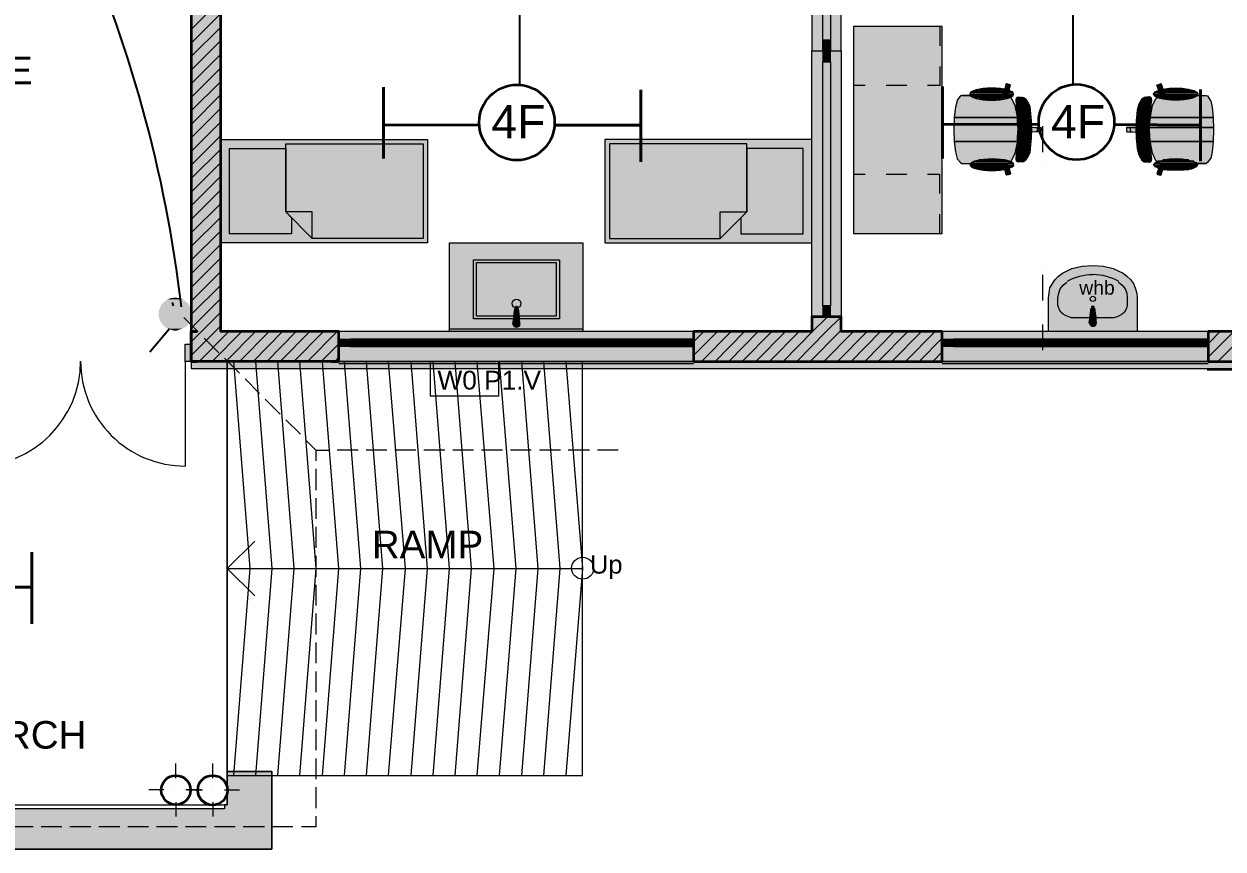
# Model space of a CAD drawing. Header units: inches. Extents: x 5160 to 60668, y 22495 to 58962.
# Drawn here: x 25038 to 41272, y 22495 to 33662 of the extents above; entities that cross this region are included whole.
import ezdxf

# ---------------------------------------------------------------- set-up
doc = ezdxf.new("R2010")
doc.units = ezdxf.units.IN
doc.header["$MEASUREMENT"] = 0
doc.layers.add('PDF_Geometry', color=7, linetype='Continuous', true_color=0xfd8379)
doc.layers.add('PDF_Solid Fills', color=7, linetype='Continuous', true_color=0xffffff)
doc.layers.add('PDF_Text', color=7, linetype='Continuous')
doc.styles.add('PDF Arial-BoldMT', font='arial.ttf')
doc.styles.add('PDF TimesNewRomanPSMT', font='arial.ttf')

msp = doc.modelspace()

# ---------------------------------------------------------------- linework, layer by layer
at = {"layer": 'PDF_Geometry', "color": 251, "lineweight": 18, "true_color": 0x696969}
msp.add_lwpolyline([(57718, 28998), (57813, 28998), (57813, 56810), (57813, 56911), (54416, 56911), (54416, 56810), (57718, 56810), (57718, 29093), (27302, 29093), (27302, 28998)], close=True, dxfattribs=at)
at = {"layer": 'PDF_Geometry', "color": 123, "lineweight": 18, "true_color": 0x70cdbd}
for points in [[(7192, 56810), (7192, 29093), (18990, 29093), (18990, 23092), (27791, 23092), (27791, 29093), (57718, 29093), (57718, 56810)], [(23391, 23041), (19028, 23041), (19028, 23092), (18990, 23092), (18990, 23543), (18387, 23543), (18387, 22495), (23391, 22495), (23391, 23041), (23391, 22495), (28394, 22495), (28394, 23543), (27791, 23543), (27791, 23092), (27753, 23092), (27753, 23041)]]:
    msp.add_lwpolyline(points, close=True, dxfattribs=at)
at = {"layer": 'PDF_Geometry', "color": 7, "lineweight": 35}
for points in [[(29201, 29093), (29302, 29093), (29302, 29296), (29302, 29398), (29302, 29499), (27702, 29499), (27702, 40700), (30649, 40700), (30649, 40935), (30649, 41100), (30649, 40935), (30649, 40700), (30572, 40700)], [(27302, 40700), (27302, 29499)], [(37367, 29093), (37468, 29093), (37468, 29296), (37468, 29398), (37468, 29499), (36103, 29499), (36103, 29696), (35957, 29696), (35855, 29696), (35703, 29696), (35703, 29499), (34103, 29499), (34103, 29398), (34103, 29296), (34103, 29093), (34204, 29093)], [(44307, 29093), (44409, 29093), (44409, 29296), (44409, 29398), (44409, 29499), (42910, 29499), (42910, 29696), (42758, 29696), (42656, 29696), (42510, 29696), (42510, 29499), (41069, 29499), (41069, 29398), (41069, 29296), (41069, 29093), (41170, 29093)], [(27302, 29093), (27378, 29093), (27302, 29093), (27302, 29328), (27302, 29499), (27378, 29499), (27302, 29499), (27378, 29499)], [(29302, 29093), (27302, 29093), (27302, 29328), (27302, 29499), (27302, 29328), (27302, 29093), (27378, 29093)], [(34103, 29093), (37468, 29093)], [(41069, 29093), (44409, 29093)]]:
    msp.add_lwpolyline(points, dxfattribs=at)
at = {"layer": 'PDF_Geometry', "color": 1, "lineweight": 25}
for points in [[(31747, 37373), (31747, 32827)], [(39240, 37443), (39240, 32827)], [(27061, 29848), (27048, 29893)], [(27010, 29537), (26743, 29220)], [(41710, 28718), (41710, 28979), (41056, 28979)]]:
    msp.add_lwpolyline(points, dxfattribs=at)
at = {"layer": 'PDF_Geometry', "color": 7, "lineweight": 13}
for points in [[(35957, 37049), (35855, 37049), (35855, 36903), (35703, 36903), (35703, 33296), (35855, 33296), (35957, 33296), (35855, 33296), (35855, 33150), (35957, 33150), (35957, 33296), (36103, 33296), (36103, 36903), (35957, 36903)], [(36103, 33296), (36103, 29696), (35957, 29696), (35855, 29696), (35957, 29696), (35957, 29848), (35855, 29848), (35855, 29696), (35703, 29696), (35703, 33296), (35855, 33296), (35957, 33296), (35855, 33296), (35855, 33449), (35957, 33449), (35957, 33296)], [(34103, 29499), (29302, 29499), (29302, 29398), (29302, 29296), (29302, 29398), (29455, 29398), (29455, 29296), (29302, 29296), (29302, 29093), (34103, 29093), (34103, 29296), (34103, 29398)], [(30903, 29398), (30782, 29398), (30782, 29296), (30903, 29296), (31030, 29296), (31030, 29398)], [(32503, 29398), (32331, 29398), (32331, 29296), (32503, 29296), (32681, 29296), (32681, 29398)], [(34103, 29398), (33957, 29398), (33957, 29296), (34103, 29296)], [(41069, 29499), (37468, 29499), (37468, 29398), (37468, 29296), (37468, 29398), (37621, 29398), (37621, 29296), (37468, 29296), (37468, 29093), (41069, 29093), (41069, 29296), (41069, 29398)], [(38668, 29398), (38541, 29398), (38541, 29296), (38668, 29296), (38795, 29296), (38795, 29398)], [(39869, 29398), (39691, 29398), (39691, 29296), (39869, 29296), (40046, 29296), (40046, 29398)], [(41069, 29398), (40916, 29398), (40916, 29296), (41069, 29296)], [(27791, 29093), (27791, 23492), (32598, 23492), (32598, 29093)], [(30541, 28623), (30541, 29093), (31461, 29093), (31461, 28623)], [(18387, 22495), (18387, 23543), (18990, 23543), (18990, 23092), (27791, 23092), (27791, 23543), (28394, 23543), (28394, 22495), (27791, 22495), (18990, 22495)]]:
    msp.add_lwpolyline(points, close=True, dxfattribs=at)
for points in [[(35855, 33449), (35855, 36751)], [(35957, 36751), (35957, 33449)], [(35855, 29848), (35855, 33150)], [(35957, 33150), (35957, 29848)], [(38827, 32420), (38827, 32420)], [(38827, 32280), (38827, 31925)], [(38827, 31753), (38827, 31753)], [(38827, 30407), (38827, 30407)], [(38827, 30268), (38827, 29918)], [(38827, 29741), (38827, 29741)], [(38827, 29594), (38827, 29245)], [(30782, 29398), (29455, 29398)], [(32331, 29398), (31030, 29398)], [(33957, 29398), (32681, 29398)], [(38541, 29398), (37621, 29398)], [(39691, 29398), (38795, 29398)], [(40916, 29398), (40046, 29398)], [(29455, 29296), (30782, 29296)], [(31030, 29296), (32331, 29296)], [(32681, 29296), (33957, 29296)], [(37621, 29296), (38541, 29296)], [(38795, 29296), (39691, 29296)], [(40046, 29296), (40916, 29296)], [(24299, 29093), (18990, 29093), (18990, 23092), (27791, 23092), (27791, 29093), (27302, 29093)], [(29302, 29093), (29201, 29093)], [(34103, 29093), (34204, 29093)], [(37468, 29093), (37367, 29093)], [(38827, 29067), (38827, 29067)], [(41069, 29093), (41170, 29093)], [(28166, 26661), (27791, 26293), (32598, 26293)], [(27791, 26293), (28166, 25924)]]:
    msp.add_lwpolyline(points, dxfattribs=at)
at = {"layer": 'PDF_Geometry', "lineweight": 9}
for points in [[(27302, 33589), (27702, 33989)], [(27302, 33404), (27702, 33804)], [(27302, 33220), (27702, 33620)], [(27302, 33036), (27702, 33436)], [(27302, 32852), (27702, 33252)], [(27302, 32668), (27702, 33068)], [(27302, 32484), (27702, 32884)], [(27302, 32300), (27702, 32706)], [(27302, 32122), (27702, 32522)], [(27302, 31938), (27702, 32338)], [(27302, 31753), (27702, 32153)], [(27302, 31569), (27702, 31969)], [(27302, 31385), (27702, 31785)], [(27302, 31201), (27702, 31601)], [(27302, 31017), (27702, 31417)], [(27302, 30833), (27702, 31233)], [(27302, 30649), (27702, 31049)], [(27302, 30464), (27702, 30864)], [(27302, 30280), (27702, 30680)], [(27302, 30096), (27702, 30496)], [(27302, 29912), (27702, 30312)], [(27302, 29728), (27702, 30128)], [(27302, 29544), (27702, 29944)], [(27302, 29360), (27442, 29499), (27702, 29760)], [(27302, 29175), (27626, 29499), (27702, 29575)], [(35316, 29093), (35716, 29499), (35919, 29696)], [(35500, 29093), (35900, 29499), (36103, 29696)], [(35703, 29671), (35735, 29696)], [(27410, 29093), (27810, 29499)], [(27588, 29093), (27988, 29499)], [(27772, 29093), (28172, 29499)], [(27956, 29093), (28356, 29499)], [(28140, 29093), (28540, 29499)], [(28325, 29093), (28725, 29499)], [(28509, 29093), (28909, 29499)], [(28693, 29093), (29093, 29499)], [(28877, 29093), (29277, 29499)], [(34103, 29175), (34427, 29499)], [(34103, 29360), (34243, 29499)], [(34211, 29093), (34611, 29499)], [(34395, 29093), (34795, 29499)], [(34579, 29093), (34979, 29499)], [(34763, 29093), (35163, 29499)], [(34947, 29093), (35347, 29499)], [(35132, 29093), (35532, 29499)], [(35684, 29093), (36084, 29499), (36103, 29518)], [(35868, 29093), (36268, 29499)], [(36052, 29093), (36452, 29499)], [(36236, 29093), (36636, 29499)], [(36421, 29093), (36821, 29499)], [(36605, 29093), (37005, 29499)], [(36789, 29093), (37189, 29499)], [(36973, 29093), (37373, 29499)], [(37157, 29093), (37468, 29410)], [(41069, 29150), (41418, 29499)], [(41069, 29334), (41234, 29499)], [(41202, 29093), (41602, 29499)], [(29061, 29093), (29302, 29334)], [(37341, 29093), (37468, 29226)], [(29245, 29093), (29302, 29150)]]:
    msp.add_lwpolyline(points, dxfattribs=at)
at = {"layer": 'PDF_Geometry', "color": 39, "lineweight": 13, "true_color": 0x563838}
for points in [[(36268, 30826), (37468, 30826), (37468, 33627), (36268, 33627)], [(38484, 31988), (38497, 32090), (38503, 32236), (38497, 32376), (38484, 32484), (38478, 32573), (38472, 32630), (38478, 32661), (38497, 32674), (38573, 32668), (38599, 32649), (38637, 32585), (38656, 32547), (38662, 32496), (38675, 32350), (38681, 32236), (38675, 32122), (38662, 31976), (38656, 31919), (38637, 31880), (38599, 31817), (38573, 31798), (38497, 31792), (38478, 31804), (38472, 31836), (38478, 31899)], [(40288, 31988), (40275, 32090), (40275, 32236), (40275, 32376), (40288, 32484), (40300, 32573), (40307, 32630), (40300, 32661), (40275, 32674), (40205, 32668), (40173, 32649), (40135, 32585), (40123, 32547), (40110, 32496), (40097, 32350), (40091, 32236), (40097, 32122), (40110, 31976), (40123, 31919), (40135, 31880), (40173, 31817), (40205, 31798), (40275, 31792), (40300, 31804), (40307, 31836), (40300, 31899)], [(30503, 32096), (30503, 30699), (27702, 30699), (27702, 32096)], [(30445, 32039), (30445, 30757), (28940, 30757), (28585, 31118), (28585, 32039)], [(32903, 32096), (32903, 30699), (35703, 30699), (35703, 32096)], [(32966, 30757), (34465, 30757), (34827, 31118), (34827, 32039), (32966, 32039)], [(28585, 31118), (28661, 31036), (28661, 30820), (27823, 30820), (27823, 31976), (28585, 31976)], [(34744, 31036), (34744, 30820), (35589, 30820), (35589, 31976), (34827, 31976), (34827, 31118)], [(40631, 31677), (40516, 31684), (40421, 31696), (40357, 31728), (40332, 31753), (40357, 31785), (40421, 31811), (40516, 31830), (40631, 31836), (40745, 31830), (40846, 31811), (40910, 31785), (40929, 31753), (40910, 31728), (40846, 31696), (40745, 31684)], [(30801, 29499), (30801, 30699), (32604, 30699), (32604, 29499)], [(31125, 30471), (32287, 30471), (32287, 29671), (31125, 29671)], [(31163, 30433), (32242, 30433), (32242, 29709), (31163, 29709)], [(38910, 29499), (38910, 29956), (38916, 30020), (38929, 30090), (38961, 30147), (38999, 30204), (39043, 30249), (39100, 30287), (39227, 30350), (39367, 30382), (39507, 30395), (39653, 30382), (39786, 30350), (39919, 30287), (39970, 30249), (40021, 30204), (40059, 30147), (40084, 30090), (40103, 30020), (40110, 29956), (40110, 29499)]]:
    msp.add_lwpolyline(points, close=True, dxfattribs=at)
for points in [[(37437, 33627), (37437, 33366)], [(37437, 33087), (37437, 32827), (37271, 32827)], [(36427, 32827), (36268, 32827)], [(36992, 32827), (36713, 32827)], [(38287, 32693), (38319, 32782), (38319, 32788), (38332, 32795), (38345, 32801), (38351, 32801), (38364, 32795), (38370, 32782), (38376, 32776), (38370, 32763), (38395, 32833), (38389, 32839), (38345, 32852), (38338, 32852), (38319, 32782)], [(40491, 32693), (40459, 32782), (40453, 32788), (40446, 32795), (40434, 32801), (40421, 32801), (40408, 32795), (40402, 32782), (40402, 32776), (40402, 32763), (40377, 32833), (40383, 32839), (40427, 32852), (40434, 32852), (40459, 32782)], [(38370, 32763), (38351, 32693), (38287, 32693), (37868, 32693), (37792, 32693), (37735, 32693), (37716, 32687), (37671, 32630), (37671, 32623), (37652, 32534), (37633, 32395), (37627, 32236), (37633, 32071), (37652, 31931), (37671, 31842), (37671, 31836), (37716, 31785), (37735, 31772), (37792, 31772), (37868, 31772), (38287, 31772), (38351, 31772), (38370, 31709)], [(38351, 31772), (38408, 31811), (38459, 31912), (38491, 32058), (38491, 32134), (38497, 32236), (38491, 32338), (38491, 32407), (38459, 32560), (38408, 32655), (38351, 32693)], [(38548, 32674), (38548, 32661), (38560, 32649), (38573, 32636), (38592, 32611), (38611, 32585), (38624, 32541), (38630, 32490), (38637, 32433), (38643, 32369), (38649, 32300), (38649, 32236), (38649, 32166), (38643, 32103), (38637, 32039), (38630, 31976), (38624, 31925), (38611, 31887), (38592, 31855), (38573, 31836), (38560, 31817), (38548, 31804), (38548, 31798)], [(40230, 32674), (40224, 32661), (40211, 32649), (40199, 32636), (40180, 32611), (40167, 32585), (40154, 32541), (40142, 32490), (40135, 32433), (40129, 32369), (40129, 32300), (40129, 32236), (40129, 32166), (40129, 32103), (40135, 32039), (40142, 31976), (40154, 31925), (40167, 31887), (40180, 31855), (40199, 31836), (40211, 31817), (40224, 31804), (40230, 31798)], [(40421, 31772), (40364, 31811), (40319, 31912), (40288, 32058), (40281, 32134), (40275, 32236), (40281, 32338), (40288, 32407), (40319, 32560), (40364, 32655), (40421, 32693)], [(40402, 32763), (40421, 32693), (40491, 32693), (40910, 32693), (40980, 32693), (41043, 32693), (41062, 32687), (41100, 32630), (41107, 32623), (41126, 32534), (41138, 32395), (41145, 32236), (41138, 32071), (41126, 31931), (41107, 31842), (41100, 31836), (41062, 31785), (41043, 31772), (40980, 31772), (40910, 31772), (40491, 31772), (40421, 31772), (40402, 31709)], [(38491, 32134), (38573, 32134), (38630, 32134), (38630, 32198), (38630, 32236), (38630, 32268), (38630, 32338), (38573, 32338), (38491, 32338)], [(40281, 32134), (40205, 32134), (40142, 32134), (40142, 32198), (40142, 32236), (40142, 32268), (40142, 32338), (40205, 32338), (40281, 32338)], [(38630, 32268), (38732, 32261), (38745, 32261), (38751, 32255), (38757, 32249), (38764, 32236), (38757, 32223), (38751, 32211), (38745, 32204), (38732, 32204), (38630, 32198)], [(38732, 32261), (38802, 32261), (38808, 32261), (38808, 32236), (38808, 32211), (38802, 32204), (38732, 32204)], [(40046, 32261), (39970, 32261), (39964, 32261), (39964, 32236), (39964, 32211), (39970, 32204), (40046, 32204)], [(40142, 32268), (40046, 32261), (40034, 32261), (40021, 32255), (40015, 32249), (40015, 32236), (40015, 32223), (40021, 32211), (40034, 32204), (40046, 32204), (40142, 32198)], [(38287, 31772), (38319, 31690), (38319, 31677), (38332, 31671), (38345, 31665), (38351, 31671), (38364, 31677), (38370, 31684), (38376, 31696), (38370, 31709), (38395, 31639), (38389, 31626), (38345, 31614), (38338, 31620), (38319, 31690)], [(40491, 31772), (40459, 31690), (40453, 31677), (40446, 31671), (40434, 31665), (40421, 31671), (40408, 31677), (40402, 31684), (40402, 31696), (40402, 31709), (40377, 31639), (40383, 31626), (40427, 31614), (40434, 31620), (40459, 31690)], [(36427, 31626), (36268, 31626)], [(36992, 31626), (36713, 31626)], [(37437, 31366), (37437, 31626), (37271, 31626)], [(28940, 30757), (28940, 31118), (28585, 31118)], [(34465, 30757), (34465, 31118), (34827, 31118)], [(37437, 30826), (37437, 31087)], [(39856, 30166), (39907, 30128), (39945, 30077), (39970, 30020), (39976, 29956), (39976, 29861), (39970, 29829), (39957, 29791), (39938, 29760), (39907, 29734), (39875, 29715), (39837, 29696), (39792, 29683), (39748, 29683), (39272, 29683), (39221, 29683), (39183, 29696), (39138, 29715), (39107, 29734), (39075, 29760), (39056, 29791), (39043, 29829), (39037, 29861), (39037, 29956), (39049, 30020), (39068, 30077), (39107, 30128), (39157, 30166)], [(31671, 29702), (31684, 29810)], [(31728, 29810), (31741, 29702)], [(31665, 29683), (31652, 29601)], [(31677, 29683), (31677, 29652), (31734, 29652), (31734, 29683)], [(31753, 29601), (31747, 29683)], [(39481, 29690), (39481, 29658), (39532, 29658), (39532, 29690)], [(39557, 29614), (39551, 29696)], [(30801, 29537), (32604, 29537)]]:
    msp.add_lwpolyline(points, dxfattribs=at)
at = {"layer": 'PDF_Geometry', "color": 1, "lineweight": 40}
for points in [[(29906, 31842), (29906, 32808)], [(37475, 31842), (37475, 32814)], [(33392, 31798), (33392, 32769)], [(40967, 31804), (40967, 32776)], [(32223, 32293), (33392, 32293)], [(39792, 32300), (40967, 32293)], [(25143, 25543), (25143, 26515)], [(23969, 26039), (25143, 26039)]]:
    msp.add_lwpolyline(points, dxfattribs=at)
at = {"layer": 'PDF_Geometry', "color": 7, "lineweight": 0, "true_color": 0xffffff}
msp.add_lwpolyline([(40427, 32852), (40427, 32852), (40427, 32852)], close=True, dxfattribs=at)
for points in [[(40434, 32852), (40427, 32852), (40434, 32852)], [(38351, 32693), (37735, 32693), (38351, 32693)], [(38440, 32712), (37843, 32712), (38440, 32712)], [(38427, 32738), (37856, 32738), (38427, 32738)], [(38427, 32687), (37856, 32687), (38427, 32687)], [(38383, 32757), (37900, 32757), (38383, 32757)], [(38383, 32668), (37900, 32668), (38383, 32668)], [(38313, 32776), (37970, 32776), (38313, 32776)], [(38313, 32649), (37970, 32649), (38313, 32649)], [(38230, 32788), (38052, 32788), (38230, 32788)], [(40929, 32712), (40332, 32712), (40929, 32712)], [(40916, 32738), (40345, 32738), (40916, 32738)], [(40916, 32687), (40345, 32687), (40916, 32687)], [(40878, 32757), (40389, 32757), (40878, 32757)], [(40878, 32668), (40389, 32668), (40878, 32668)], [(40808, 32776), (40459, 32776), (40808, 32776)], [(40808, 32649), (40459, 32649), (40808, 32649)], [(40719, 32788), (40548, 32788), (40719, 32788)], [(38491, 32395), (37633, 32395), (38491, 32395)], [(41138, 32395), (40288, 32395), (41138, 32395)], [(41145, 32261), (39970, 32261), (41145, 32261)], [(38491, 32071), (37633, 32071), (38491, 32071)], [(41138, 32071), (40288, 32071), (41138, 32071)], [(38313, 31823), (37970, 31823), (38313, 31823)], [(40808, 31823), (40459, 31823), (40808, 31823)], [(40719, 31830), (40548, 31830), (40719, 31830)], [(38440, 31753), (37843, 31753), (38440, 31753)], [(38427, 31779), (37856, 31779), (38427, 31779)], [(38427, 31734), (37856, 31734), (38427, 31734)], [(38383, 31804), (37900, 31804), (38383, 31804)], [(38383, 31709), (37900, 31709), (38383, 31709)], [(38313, 31690), (37970, 31690), (38313, 31690)], [(40929, 31753), (40332, 31753), (40929, 31753)], [(40916, 31779), (40345, 31779), (40916, 31779)], [(40916, 31734), (40345, 31734), (40916, 31734)], [(40878, 31804), (40389, 31804), (40878, 31804)], [(40878, 31709), (40389, 31709), (40878, 31709)], [(41043, 31772), (40421, 31772), (41043, 31772)], [(40808, 31690), (40459, 31690), (40808, 31690)]]:
    msp.add_lwpolyline(points, dxfattribs=at)
at = {"layer": 'PDF_Geometry', "color": 1, "lineweight": 35}
for points in [[(31201, 32293), (29906, 32293)], [(38770, 32300), (37475, 32300)]]:
    msp.add_lwpolyline(points, dxfattribs=at)
at = {"layer": 'PDF_Geometry', "color": 39, "lineweight": 13, "true_color": 0x563838}
for points in [[(31747, 29690, 0.121087), (31741, 29709, 0.254209), (31707, 29729, 0.254745), (31672, 29710, 0.117357), (31666, 29692)], [(31734, 29687, 0.414901), (31706, 29715, 0.413616), (31677, 29687)], [(31729, 29818, 0.378574), (31706, 29836, 0.376882), (31684, 29816)], [(39475, 29715, 0.119124), (39468, 29696), (39456, 29614)], [(39544, 29715, 0.255775), (39510, 29734, 0.256392), (39475, 29715), (39488, 29817)], [(39533, 29824, 0.378574), (39510, 29842, 0.376882), (39488, 29823)], [(39532, 29817), (39545, 29715, -0.122849), (39552, 29698)], [(31659, 29605, 0.413989), (31707, 29558, 0.414776), (31755, 29605)], [(39464, 29618, 0.413989), (39511, 29570, 0.414771), (39557, 29617)]]:
    msp.add_lwpolyline(points, format="xyb", dxfattribs=at)
at = {"layer": 'PDF_Geometry', "color": 23, "lineweight": 13, "true_color": 0xbf8080}
for points in [[(27201, 29690), (27397, 29493)], [(27480, 29410), (27677, 29213)], [(27753, 29137), (27956, 28934)], [(28032, 28858), (28229, 28661)], [(28305, 28585), (28509, 28382)], [(28585, 28305), (28782, 28109)], [(28858, 28026), (28991, 27893), (29169, 27893)], [(28991, 27893), (28991, 27747)], [(29563, 27893), (29277, 27893)], [(29950, 27893), (29671, 27893)], [(30344, 27893), (30058, 27893)], [(30737, 27893), (30452, 27893)], [(31125, 27893), (30845, 27893)], [(31518, 27893), (31233, 27893)], [(31906, 27893), (31626, 27893)], [(32300, 27893), (32020, 27893)], [(32693, 27893), (32407, 27893)], [(33081, 27893), (32801, 27893)], [(28991, 27639), (28991, 27353)], [(28991, 27245), (28991, 26966)], [(28991, 26858), (28991, 26572)], [(28991, 26464), (28991, 26178)], [(28991, 26070), (28991, 25791)], [(28991, 25683), (28991, 25397)], [(28991, 25289), (28991, 25010)], [(28991, 24896), (28991, 24616)], [(28991, 24508), (28991, 24223)], [(28991, 24115), (28991, 23835)], [(28991, 23721), (28991, 23441)], [(28991, 23334), (28991, 23048)], [(28991, 22940), (28991, 22794), (28794, 22794)], [(25162, 22794), (24877, 22794)], [(25550, 22794), (25270, 22794)], [(25943, 22794), (25658, 22794)], [(26337, 22794), (26051, 22794)], [(26724, 22794), (26445, 22794)], [(27118, 22794), (26832, 22794)], [(27505, 22794), (27226, 22794)], [(27899, 22794), (27620, 22794)], [(28293, 22794), (28007, 22794)], [(28680, 22794), (28401, 22794)]]:
    msp.add_lwpolyline(points, dxfattribs=at)
at = {"layer": 'PDF_Geometry', "color": 7, "lineweight": 0, "true_color": 0xffffff}
for points in [[(34103, 29347, 102, 102, 0), (33957, 29347, 102, 102, 0), (32681, 29347, 102, 102, 0), (32503, 29347, 102, 102, 0), (32331, 29347, 102, 102, 0), (31030, 29347, 102, 102, 0), (30903, 29347, 102, 102, 0), (30782, 29347, 102, 102, 0), (29455, 29347, 0, 0, 0)], [(41069, 29347, 102, 102, 0), (40916, 29347, 102, 102, 0), (40046, 29347, 102, 102, 0), (39869, 29347, 102, 102, 0), (39691, 29347, 102, 102, 0), (38795, 29347, 102, 102, 0), (38668, 29347, 102, 102, 0), (38541, 29347, 102, 102, 0), (37621, 29347, 0, 0, 0)]]:
    msp.add_lwpolyline(points, format="xyseb", dxfattribs=at)
at = {"layer": 'PDF_Geometry', "color": 30, "lineweight": 20, "true_color": 0xff6600}
msp.add_lwpolyline([(27302, 29093), (27220, 29093), (27220, 29328), (27302, 29328)], close=True, dxfattribs=at)
at = {"layer": 'PDF_Geometry', "color": 30, "lineweight": 18, "true_color": 0xff6600}
msp.add_lwpolyline([(24384, 27677, 0.414213), (25805, 29097, 0.414214), (27224, 27678)], format="xyb", dxfattribs=at)
msp.add_lwpolyline([(27220, 29093), (27220, 27677)], dxfattribs=at)
at = {"layer": 'PDF_Geometry', "color": 253, "lineweight": 18, "true_color": 0xaaaaaa}
for points in [[(27874, 29093), (28096, 26293), (27874, 23492)], [(28172, 29093), (28394, 26293), (28172, 23492)], [(28471, 29093), (28693, 26293), (28471, 23492)], [(28769, 29093), (28991, 26293), (28769, 23492)], [(29074, 29093), (29296, 26293), (29074, 23492)], [(29372, 29093), (29594, 26293), (29372, 23492)], [(29671, 29093), (29893, 26293), (29671, 23492)], [(29969, 29093), (30198, 26293), (29969, 23492)], [(30274, 29093), (30496, 26293), (30274, 23492)], [(30572, 29093), (30795, 26293), (30572, 23492)], [(30871, 29093), (31093, 26293), (30871, 23492)], [(31169, 29093), (31398, 26293), (31169, 23492)], [(31474, 29093), (31696, 26293), (31474, 23492)], [(31772, 29093), (31995, 26293), (31772, 23492)], [(32071, 29093), (32293, 26293), (32071, 23492)], [(32376, 29093), (32598, 26293), (32376, 23492)]]:
    msp.add_lwpolyline(points, dxfattribs=at)
at = {"layer": 'PDF_Geometry', "color": 251, "lineweight": 18, "true_color": 0x696969}
for points in [[(34103, 29093), (29302, 29093)], [(29302, 29067), (34103, 29067)], [(41069, 29093), (37468, 29093)], [(37468, 29067), (41069, 29067)]]:
    msp.add_lwpolyline(points, dxfattribs=at)
at = {"layer": 'PDF_Geometry', "color": 1, "lineweight": 0}
for points in [[(27093, 23454), (27093, 23651)], [(27594, 23454), (27594, 23651)], [(26934, 23295), (26731, 23295)], [(27093, 23295), (27093, 23295)], [(27436, 23295), (27232, 23295)], [(27251, 23295), (27455, 23295)], [(27594, 23295), (27594, 23295)], [(27753, 23295), (27956, 23295)], [(27093, 23130), (27093, 22934)], [(27594, 23130), (27594, 22934)]]:
    msp.add_lwpolyline(points, dxfattribs=at)
at = {"layer": 'PDF_Geometry', "color": 1, "lineweight": 35}
for centre in [(31712, 32328), (39288, 32334)]:
    msp.add_circle(centre, 511, dxfattribs=at)
at = {"layer": 'PDF_Geometry', "color": 39, "lineweight": 13, "true_color": 0x563838}
for centre, radius in [((31707, 29878), 60.3), ((39510, 29941), 34.9)]:
    msp.add_circle(centre, radius, dxfattribs=at)
at = {"layer": 'PDF_Geometry', "color": 7, "lineweight": 13}
msp.add_circle((32601, 26296), 149, dxfattribs=at)
at = {"layer": 'PDF_Geometry', "color": 7, "lineweight": 0}
for centre in [(27096, 23299), (27597, 23299)]:
    msp.add_circle(centre, 200, dxfattribs=at)
at = {"layer": 'PDF_Geometry', "color": 14, "lineweight": 35, "true_color": 0xa80e02}
for centre, radius in [((27095, 23293), 199), ((27592, 23291), 201)]:
    msp.add_circle(centre, radius, dxfattribs=at)
at = {"layer": 'PDF_Geometry', "color": 1, "lineweight": 25}
msp.add_arc((9273, 27718), 18023, 6.7375, 24.1841, dxfattribs=at)
at = {"layer": 'PDF_Geometry', "color": 39, "lineweight": 13, "true_color": 0x563838}
for centre, radius, start, end in [((39510, 29560), 708, 90.0712, 119.6529), ((39511, 29561), 708, 60.3479, 89.9341), ((39511, 29694), 28.6, 89.9233, 180.0767), ((39510, 29693), 28.6, 359.7958, 90.2042)]:
    msp.add_arc(centre, radius, start, end, dxfattribs=at)
for centre, major_axis, ratio, start_param, end_param in [((38140, 32712), (297, 1), 0.277546, 1.564155, 7.84734), ((40632, 32712), (300, 1), 0.275415, 1.96652720878166, 8.249712515961246), ((38145, 31756), (295, 1), 0.266737, 5.096851, 11.380036)]:
    msp.add_ellipse(centre, major_axis=major_axis, ratio=ratio, start_param=start_param, end_param=end_param, dxfattribs=at)
at = {"layer": 'PDF_Solid Fills', "transparency": 33554559}
for points in [[(27302, 40700), (27302, 29499), (27702, 40700)], [(27302, 29499), (27702, 40700), (27702, 29499)], [(35703, 36903), (35703, 33296), (36103, 36903)], [(35703, 33296), (36103, 36903), (36103, 33296)], [(35855, 33449), (35855, 36751), (35957, 33449)], [(35855, 36751), (35957, 33449), (35957, 36751)], [(36268, 33627), (37468, 33627), (36268, 30826)], [(37468, 33627), (36268, 30826), (37468, 30826)], [(35855, 33296), (35855, 33449), (35957, 33296)], [(35855, 33449), (35957, 33296), (35957, 33449)], [(35703, 33296), (35703, 29696), (36103, 33296)], [(35703, 29696), (36103, 33296), (36103, 29696)], [(35957, 33296), (35957, 33150), (35855, 33296)], [(35957, 33150), (35855, 33296), (35855, 33150)], [(35855, 29848), (35855, 33150), (35957, 29848)], [(35855, 33150), (35957, 29848), (35957, 33150)], [(38141, 32795), (38230, 32788), (38052, 32788)], [(38332, 32833), (38376, 32782), (38319, 32782)], [(38338, 32839), (38395, 32833), (38332, 32833)], [(38395, 32833), (38332, 32833), (38376, 32782)], [(38345, 32852), (38357, 32852), (38338, 32852)], [(38357, 32852), (38338, 32852), (38389, 32839)], [(38338, 32852), (38389, 32839), (38338, 32839)], [(38389, 32839), (38338, 32839), (38395, 32833)], [(40383, 32839), (40440, 32833), (40377, 32833)], [(40440, 32833), (40377, 32833), (40459, 32782)], [(40377, 32833), (40459, 32782), (40396, 32782)], [(40415, 32852), (40440, 32839), (40383, 32839)], [(40440, 32839), (40383, 32839), (40440, 32833)], [(40427, 32852), (40434, 32852), (40415, 32852)], [(40434, 32852), (40415, 32852), (40440, 32839)], [(40631, 32795), (40719, 32788), (40548, 32788)], [(37697, 32655), (38421, 32630), (37671, 32630)], [(38421, 32630), (37671, 32630), (38427, 32623)], [(37671, 32630), (38427, 32623), (37671, 32623)], [(37716, 32687), (38408, 32655), (37697, 32655)], [(38408, 32655), (37697, 32655), (38421, 32630)], [(37729, 32693), (38370, 32687), (37716, 32687)], [(38370, 32687), (37716, 32687), (38408, 32655)], [(37735, 32693), (38351, 32693), (37729, 32693)], [(38351, 32693), (37729, 32693), (38370, 32687)], [(37856, 32738), (38440, 32712), (37843, 32712)], [(37843, 32712), (38440, 32712), (38440, 32712)], [(38440, 32712), (37843, 32712), (38427, 32687)], [(37843, 32712), (38427, 32687), (37856, 32687)], [(37900, 32757), (38427, 32738), (37856, 32738)], [(37856, 32738), (38427, 32738), (38427, 32738)], [(38427, 32738), (37856, 32738), (38440, 32712)], [(37856, 32687), (38427, 32687), (38427, 32687)], [(38427, 32687), (37856, 32687), (38383, 32668)], [(37856, 32687), (38383, 32668), (37900, 32668)], [(37970, 32776), (38383, 32757), (37900, 32757)], [(37900, 32757), (38383, 32757), (38383, 32757)], [(38383, 32757), (37900, 32757), (38427, 32738)], [(37900, 32668), (38383, 32668), (38383, 32668)], [(38383, 32668), (37900, 32668), (38313, 32649)], [(37900, 32668), (38313, 32649), (37970, 32649)], [(38052, 32788), (38313, 32776), (37970, 32776)], [(37970, 32776), (38313, 32776), (38313, 32776)], [(38313, 32776), (37970, 32776), (38383, 32757)], [(37970, 32649), (38313, 32649), (38313, 32649)], [(38313, 32649), (37970, 32649), (38230, 32636)], [(37970, 32649), (38230, 32636), (38052, 32636)], [(38052, 32788), (38230, 32788), (38230, 32788)], [(38230, 32788), (38052, 32788), (38313, 32776)], [(38230, 32636), (38052, 32636), (38141, 32630)], [(38052, 32636), (38230, 32636), (38230, 32636)], [(38230, 32636), (38230, 32636), (38052, 32636)], [(38306, 32763), (38351, 32693), (38287, 32693)], [(38319, 32782), (38370, 32763), (38306, 32763)], [(38370, 32763), (38306, 32763), (38351, 32693)], [(38376, 32782), (38319, 32782), (38370, 32763)], [(38478, 32661), (38599, 32649), (38472, 32649)], [(38599, 32649), (38472, 32649), (38611, 32630)], [(38472, 32649), (38611, 32630), (38472, 32630)], [(38611, 32630), (38472, 32630), (38637, 32585)], [(38472, 32630), (38637, 32585), (38472, 32585)], [(38491, 32668), (38580, 32661), (38478, 32661)], [(38580, 32661), (38478, 32661), (38599, 32649)], [(38497, 32674), (38573, 32668), (38491, 32668)], [(38573, 32668), (38491, 32668), (38580, 32661)], [(40161, 32630), (40300, 32585), (40135, 32585)], [(40173, 32649), (40307, 32630), (40161, 32630)], [(40307, 32630), (40161, 32630), (40300, 32585)], [(40192, 32661), (40300, 32649), (40173, 32649)], [(40300, 32649), (40173, 32649), (40307, 32630)], [(40205, 32668), (40300, 32661), (40192, 32661)], [(40300, 32661), (40192, 32661), (40300, 32649)], [(40275, 32674), (40288, 32668), (40205, 32668)], [(40288, 32668), (40205, 32668), (40300, 32661)], [(40345, 32738), (40929, 32712), (40332, 32712)], [(40332, 32712), (40929, 32712), (40929, 32712)], [(40929, 32712), (40332, 32712), (40916, 32687)], [(40332, 32712), (40916, 32687), (40345, 32687)], [(40389, 32757), (40916, 32738), (40345, 32738)], [(40345, 32738), (40916, 32738), (40916, 32738)], [(40916, 32738), (40345, 32738), (40929, 32712)], [(40345, 32687), (40916, 32687), (40916, 32687)], [(40916, 32687), (40345, 32687), (40878, 32668)], [(40345, 32687), (40878, 32668), (40389, 32668)], [(40364, 32655), (41100, 32630), (40351, 32630)], [(41100, 32630), (40351, 32630), (41107, 32623)], [(40351, 32630), (41107, 32623), (40351, 32623)], [(40408, 32687), (41081, 32655), (40364, 32655)], [(41081, 32655), (40364, 32655), (41100, 32630)], [(40459, 32776), (40878, 32757), (40389, 32757)], [(40389, 32757), (40878, 32757), (40878, 32757)], [(40878, 32757), (40389, 32757), (40916, 32738)], [(40389, 32668), (40878, 32668), (40878, 32668)], [(40878, 32668), (40389, 32668), (40808, 32649)], [(40389, 32668), (40808, 32649), (40459, 32649)], [(40459, 32782), (40396, 32782), (40465, 32763)], [(40396, 32782), (40465, 32763), (40402, 32763)], [(40465, 32763), (40402, 32763), (40491, 32693)], [(40402, 32763), (40491, 32693), (40421, 32693)], [(40421, 32693), (41062, 32687), (40408, 32687)], [(41062, 32687), (40408, 32687), (41081, 32655)], [(40421, 32693), (41043, 32693), (41043, 32693)], [(41043, 32693), (41043, 32693), (40421, 32693)], [(41043, 32693), (40421, 32693), (41062, 32687)], [(40548, 32788), (40808, 32776), (40459, 32776)], [(40459, 32776), (40808, 32776), (40808, 32776)], [(40808, 32776), (40459, 32776), (40878, 32757)], [(40459, 32649), (40808, 32649), (40808, 32649)], [(40808, 32649), (40459, 32649), (40719, 32636)], [(40459, 32649), (40719, 32636), (40548, 32636)], [(40548, 32788), (40719, 32788), (40719, 32788)], [(40719, 32788), (40548, 32788), (40808, 32776)], [(40719, 32636), (40548, 32636), (40631, 32630)], [(40548, 32636), (40719, 32636), (40719, 32636)], [(40719, 32636), (40719, 32636), (40548, 32636)], [(37652, 32534), (38491, 32407), (37633, 32407)], [(37671, 32623), (38459, 32560), (37652, 32560)], [(38459, 32560), (37652, 32560), (38465, 32534)], [(37652, 32560), (38465, 32534), (37652, 32534)], [(38465, 32534), (37652, 32534), (38491, 32407)], [(38427, 32623), (37671, 32623), (38459, 32560)], [(38637, 32585), (38472, 32585), (38643, 32573)], [(38472, 32585), (38643, 32573), (38478, 32573)], [(38643, 32573), (38478, 32573), (38656, 32547)], [(38478, 32573), (38656, 32547), (38478, 32547)], [(38656, 32547), (38478, 32547), (38662, 32496)], [(38478, 32547), (38662, 32496), (38484, 32496)], [(38662, 32496), (38484, 32496), (38662, 32484)], [(38484, 32496), (38662, 32484), (38484, 32484)], [(38662, 32484), (38484, 32484), (38675, 32376)], [(38484, 32484), (38675, 32376), (38497, 32376)], [(40110, 32484), (40275, 32376), (40103, 32376)], [(40123, 32547), (40288, 32496), (40110, 32496)], [(40288, 32496), (40110, 32496), (40288, 32484)], [(40110, 32496), (40288, 32484), (40110, 32484)], [(40288, 32484), (40110, 32484), (40275, 32376)], [(40129, 32573), (40294, 32547), (40123, 32547)], [(40294, 32547), (40123, 32547), (40288, 32496)], [(40135, 32585), (40300, 32573), (40129, 32573)], [(40300, 32573), (40129, 32573), (40294, 32547)], [(40300, 32585), (40135, 32585), (40300, 32573)], [(40313, 32534), (41138, 32407), (40288, 32407)], [(40319, 32560), (41126, 32534), (40313, 32534)], [(41126, 32534), (40313, 32534), (41138, 32407)], [(40351, 32623), (41119, 32560), (40319, 32560)], [(41119, 32560), (40319, 32560), (41126, 32534)], [(41107, 32623), (40351, 32623), (41119, 32560)], [(38491, 32407), (37633, 32407), (38491, 32395)], [(37633, 32407), (38491, 32395), (37633, 32395)], [(37633, 32395), (38491, 32395), (38491, 32395)], [(38491, 32395), (37633, 32395), (38491, 32338)], [(37633, 32395), (38491, 32338), (37633, 32338)], [(38630, 32338), (37633, 32338), (38630, 32268)], [(37633, 32338), (38630, 32268), (37633, 32268)], [(38675, 32376), (38497, 32376), (38675, 32350)], [(38497, 32376), (38675, 32350), (38497, 32350)], [(38675, 32350), (38497, 32350), (38681, 32236)], [(38497, 32350), (38681, 32236), (38503, 32236)], [(40097, 32350), (40275, 32236), (40091, 32236)], [(40103, 32376), (40275, 32350), (40097, 32350)], [(40275, 32350), (40097, 32350), (40275, 32236)], [(40275, 32376), (40103, 32376), (40275, 32350)], [(41138, 32338), (40142, 32338), (41145, 32268)], [(40142, 32338), (41145, 32268), (40142, 32268)], [(40288, 32395), (41138, 32338), (40281, 32338)], [(41138, 32407), (40288, 32407), (41138, 32395)], [(40288, 32407), (41138, 32395), (40288, 32395)], [(40288, 32395), (41138, 32395), (41138, 32395)], [(41138, 32395), (40288, 32395), (41138, 32338)], [(37633, 32261), (38808, 32236), (37627, 32236)], [(38808, 32236), (37627, 32236), (38808, 32211)], [(37627, 32236), (38808, 32211), (37633, 32211)], [(38630, 32268), (37633, 32268), (38732, 32261)], [(37633, 32268), (38732, 32261), (37633, 32261)], [(38808, 32261), (38808, 32261), (37633, 32261)], [(38808, 32261), (37633, 32261), (38802, 32261)], [(38808, 32261), (37633, 32261), (38808, 32236)], [(38808, 32211), (37633, 32211), (38802, 32204)], [(37633, 32211), (38802, 32204), (37633, 32204)], [(38732, 32204), (37633, 32204), (38630, 32198)], [(37633, 32204), (38630, 32198), (37633, 32198)], [(38630, 32198), (37633, 32198), (38630, 32134)], [(37633, 32198), (38630, 32134), (37633, 32134)], [(38503, 32236), (38675, 32122), (38497, 32122)], [(38681, 32236), (38503, 32236), (38675, 32122)], [(39970, 32261), (41145, 32261), (39964, 32261)], [(41145, 32261), (39964, 32261), (41145, 32236)], [(39964, 32261), (41145, 32236), (39964, 32236)], [(41145, 32236), (39964, 32236), (41145, 32211)], [(39964, 32236), (41145, 32211), (39964, 32211)], [(41145, 32211), (39964, 32211), (41145, 32204)], [(39964, 32211), (41145, 32204), (39970, 32204)], [(40142, 32268), (41145, 32261), (40046, 32261)], [(41145, 32204), (40046, 32204), (41145, 32198)], [(40046, 32204), (41145, 32198), (40142, 32198)], [(40275, 32236), (40091, 32236), (40275, 32122)], [(40091, 32236), (40275, 32122), (40097, 32122)], [(41145, 32268), (40142, 32268), (41145, 32261)], [(41145, 32198), (40142, 32198), (41138, 32134)], [(40142, 32198), (41138, 32134), (40142, 32134)], [(30503, 32096), (30503, 30699), (27702, 32096)], [(30503, 30699), (27702, 32096), (27702, 30699)], [(30445, 32039), (28585, 32039), (30445, 31118)], [(28585, 32039), (30445, 31118), (28585, 31118)], [(32903, 32096), (35703, 32096), (32903, 30699)], [(35703, 32096), (32903, 30699), (35703, 30699)], [(34827, 32039), (32966, 32039), (34827, 31118)], [(32966, 32039), (34827, 31118), (32966, 31118)], [(38491, 32134), (37633, 32134), (38491, 32071)], [(37633, 32134), (38491, 32071), (37633, 32071)], [(37633, 32071), (38491, 32071), (38491, 32071)], [(38491, 32071), (37633, 32071), (38491, 32058)], [(37633, 32071), (38491, 32058), (37633, 32058)], [(38491, 32058), (37633, 32058), (38465, 31931)], [(37633, 32058), (38465, 31931), (37652, 31931)], [(38497, 32090), (38662, 31988), (38484, 31988)], [(38662, 31988), (38484, 31988), (38662, 31976)], [(38484, 31988), (38662, 31976), (38484, 31976)], [(38675, 32122), (38497, 32122), (38675, 32090)], [(38497, 32122), (38675, 32090), (38497, 32090)], [(38675, 32090), (38497, 32090), (38662, 31988)], [(40275, 32122), (40097, 32122), (40275, 32090)], [(40097, 32122), (40275, 32090), (40103, 32090)], [(40275, 32090), (40103, 32090), (40288, 31988)], [(40103, 32090), (40288, 31988), (40110, 31988)], [(40288, 31988), (40110, 31988), (40288, 31976)], [(40110, 31988), (40288, 31976), (40110, 31976)], [(41138, 32134), (40281, 32134), (41138, 32071)], [(40281, 32134), (41138, 32071), (40288, 32071)], [(40288, 32071), (41138, 32071), (41138, 32071)], [(41138, 32071), (40288, 32071), (41138, 32058)], [(40288, 32071), (41138, 32058), (40288, 32058)], [(41138, 32058), (40288, 32058), (41126, 31931)], [(40288, 32058), (41126, 31931), (40313, 31931)], [(28585, 31976), (27823, 31976), (28585, 31118)], [(27823, 31976), (28585, 31118), (27823, 31118)], [(35589, 31976), (34827, 31976), (35589, 31118)], [(34827, 31976), (35589, 31118), (34827, 31118)], [(38465, 31931), (37652, 31931), (38459, 31912)], [(37652, 31931), (38459, 31912), (37652, 31912)], [(38459, 31912), (37652, 31912), (38427, 31842)], [(37652, 31912), (38427, 31842), (37671, 31842)], [(38427, 31842), (37671, 31842), (38421, 31836)], [(37671, 31842), (38421, 31836), (37671, 31836)], [(38421, 31836), (37671, 31836), (38408, 31811)], [(37671, 31836), (38408, 31811), (37697, 31811)], [(37970, 31823), (38383, 31804), (37900, 31804)], [(38052, 31830), (38313, 31823), (37970, 31823)], [(37970, 31823), (38313, 31823), (38313, 31823)], [(38313, 31823), (37970, 31823), (38383, 31804)], [(38141, 31836), (38230, 31836), (38052, 31836)], [(38230, 31836), (38052, 31836), (38230, 31830)], [(38052, 31836), (38230, 31830), (38052, 31830)], [(38230, 31830), (38052, 31830), (38313, 31823)], [(38478, 31899), (38637, 31880), (38472, 31880)], [(38637, 31880), (38472, 31880), (38611, 31836)], [(38472, 31880), (38611, 31836), (38472, 31836)], [(38611, 31836), (38472, 31836), (38599, 31817)], [(38472, 31836), (38599, 31817), (38472, 31817)], [(38484, 31976), (38656, 31919), (38478, 31919)], [(38656, 31919), (38478, 31919), (38643, 31899)], [(38478, 31919), (38643, 31899), (38478, 31899)], [(38643, 31899), (38478, 31899), (38637, 31880)], [(38662, 31976), (38484, 31976), (38656, 31919)], [(40288, 31976), (40110, 31976), (40294, 31919)], [(40110, 31976), (40294, 31919), (40123, 31919)], [(40294, 31919), (40123, 31919), (40300, 31899)], [(40123, 31919), (40300, 31899), (40129, 31899)], [(40300, 31899), (40129, 31899), (40300, 31880)], [(40129, 31899), (40300, 31880), (40135, 31880)], [(40300, 31880), (40135, 31880), (40307, 31836)], [(40135, 31880), (40307, 31836), (40161, 31836)], [(40307, 31836), (40161, 31836), (40300, 31817)], [(40161, 31836), (40300, 31817), (40173, 31817)], [(41126, 31931), (40313, 31931), (41119, 31912)], [(40313, 31931), (41119, 31912), (40319, 31912)], [(41119, 31912), (40319, 31912), (41107, 31842)], [(40319, 31912), (41107, 31842), (40351, 31842)], [(41107, 31842), (40351, 31842), (41100, 31836)], [(40351, 31842), (41100, 31836), (40351, 31836)], [(41100, 31836), (40351, 31836), (41081, 31811)], [(40351, 31836), (41081, 31811), (40364, 31811)], [(40459, 31823), (40878, 31804), (40389, 31804)], [(40548, 31830), (40808, 31823), (40459, 31823)], [(40459, 31823), (40808, 31823), (40808, 31823)], [(40808, 31823), (40459, 31823), (40878, 31804)], [(40631, 31836), (40719, 31830), (40548, 31830)], [(40548, 31830), (40719, 31830), (40719, 31830)], [(40719, 31830), (40548, 31830), (40808, 31823)], [(38408, 31811), (37697, 31811), (38370, 31785)], [(37697, 31811), (38370, 31785), (37716, 31785)], [(38370, 31785), (37716, 31785), (38351, 31772)], [(37716, 31785), (38351, 31772), (37729, 31772)], [(38351, 31772), (37729, 31772), (37735, 31772)], [(37729, 31772), (38351, 31772), (38351, 31772)], [(37856, 31779), (38440, 31753), (37843, 31753)], [(37843, 31753), (38440, 31753), (38440, 31753)], [(38440, 31753), (37843, 31753), (38427, 31734)], [(37843, 31753), (38427, 31734), (37856, 31734)], [(37900, 31804), (38427, 31779), (37856, 31779)], [(37856, 31779), (38427, 31779), (38427, 31779)], [(38427, 31779), (37856, 31779), (38440, 31753)], [(37856, 31734), (38427, 31734), (38427, 31734)], [(38427, 31734), (37856, 31734), (38383, 31709)], [(37856, 31734), (38383, 31709), (37900, 31709)], [(37900, 31804), (38383, 31804), (38383, 31804)], [(38383, 31804), (37900, 31804), (38427, 31779)], [(37900, 31709), (38383, 31709), (38383, 31709)], [(38383, 31709), (37900, 31709), (38313, 31690)], [(37900, 31709), (38313, 31690), (37970, 31690)], [(37970, 31690), (38313, 31690), (38313, 31690)], [(38313, 31690), (37970, 31690), (38230, 31677)], [(37970, 31690), (38230, 31677), (38052, 31677)], [(38230, 31677), (38052, 31677), (38141, 31677)], [(38052, 31677), (38230, 31677), (38230, 31677)], [(38230, 31677), (38230, 31677), (38052, 31677)], [(38351, 31772), (38287, 31772), (38370, 31709)], [(38287, 31772), (38370, 31709), (38306, 31709)], [(38370, 31709), (38306, 31709), (38376, 31690)], [(38306, 31709), (38376, 31690), (38319, 31690)], [(38376, 31690), (38319, 31690), (38395, 31639)], [(38319, 31690), (38395, 31639), (38332, 31639)], [(38599, 31817), (38472, 31817), (38580, 31804)], [(38472, 31817), (38580, 31804), (38478, 31804)], [(38478, 31804), (38491, 31798), (38573, 31798)], [(38478, 31804), (38580, 31804), (38573, 31798)], [(38491, 31798), (38573, 31798), (38497, 31792)], [(40300, 31817), (40173, 31817), (40300, 31804)], [(40173, 31817), (40300, 31804), (40192, 31804)], [(40192, 31804), (40205, 31798), (40288, 31798)], [(40192, 31804), (40300, 31804), (40288, 31798)], [(40205, 31798), (40288, 31798), (40275, 31792)], [(40345, 31779), (40929, 31753), (40332, 31753)], [(40332, 31753), (40929, 31753), (40929, 31753)], [(40929, 31753), (40332, 31753), (40916, 31734)], [(40332, 31753), (40916, 31734), (40345, 31734)], [(40389, 31804), (40916, 31779), (40345, 31779)], [(40345, 31779), (40916, 31779), (40916, 31779)], [(40916, 31779), (40345, 31779), (40929, 31753)], [(40345, 31734), (40916, 31734), (40916, 31734)], [(40916, 31734), (40345, 31734), (40878, 31709)], [(40345, 31734), (40878, 31709), (40389, 31709)], [(41081, 31811), (40364, 31811), (41062, 31785)], [(40364, 31811), (41062, 31785), (40408, 31785)], [(40396, 31690), (40440, 31639), (40377, 31639)], [(40389, 31804), (40878, 31804), (40878, 31804)], [(40878, 31804), (40389, 31804), (40916, 31779)], [(40389, 31709), (40878, 31709), (40878, 31709)], [(40878, 31709), (40389, 31709), (40808, 31690)], [(40389, 31709), (40808, 31690), (40459, 31690)], [(40402, 31709), (40459, 31690), (40396, 31690)], [(40459, 31690), (40396, 31690), (40440, 31639)], [(40421, 31772), (40465, 31709), (40402, 31709)], [(40465, 31709), (40402, 31709), (40459, 31690)], [(41062, 31785), (40408, 31785), (41043, 31772)], [(40408, 31785), (41043, 31772), (40421, 31772)], [(40421, 31772), (41043, 31772), (41043, 31772)], [(40491, 31772), (40421, 31772), (40465, 31709)], [(40459, 31690), (40808, 31690), (40808, 31690)], [(40808, 31690), (40459, 31690), (40719, 31677)], [(40459, 31690), (40719, 31677), (40548, 31677)], [(40719, 31677), (40548, 31677), (40631, 31677)], [(40548, 31677), (40719, 31677), (40719, 31677)], [(40719, 31677), (40719, 31677), (40548, 31677)], [(38395, 31639), (38332, 31639), (38389, 31626)], [(38332, 31639), (38389, 31626), (38338, 31626)], [(38338, 31626), (38338, 31620), (38357, 31620)], [(38338, 31626), (38389, 31626), (38357, 31620)], [(38338, 31620), (38357, 31620), (38345, 31614)], [(40440, 31639), (40377, 31639), (40440, 31626)], [(40377, 31639), (40440, 31626), (40383, 31626)], [(40383, 31626), (40415, 31620), (40434, 31620)], [(40383, 31626), (40440, 31626), (40434, 31620)], [(40415, 31620), (40434, 31620), (40427, 31614)], [(28585, 31118), (27823, 31118), (28661, 31036)], [(27823, 31118), (28661, 31036), (27823, 31036)], [(28661, 31036), (27823, 31036), (28661, 30820)], [(27823, 31036), (28661, 30820), (27823, 30820)], [(30445, 31118), (28585, 31118), (30445, 30757)], [(28585, 31118), (30445, 30757), (28940, 30757)], [(34827, 31118), (32966, 31118), (34465, 30757)], [(32966, 31118), (34465, 30757), (32966, 30757)], [(34827, 31118), (35589, 31036), (34744, 31036)], [(35589, 31036), (34744, 31036), (35589, 30820)], [(34744, 31036), (35589, 30820), (34744, 30820)], [(35589, 31118), (34827, 31118), (35589, 31036)], [(30801, 30699), (32604, 30699), (30801, 29499)], [(32604, 30699), (30801, 29499), (32604, 29499)], [(39367, 30382), (39786, 30350), (39227, 30350)], [(39507, 30395), (39653, 30382), (39367, 30382)], [(39653, 30382), (39367, 30382), (39786, 30350)], [(38999, 30204), (40059, 30147), (38961, 30147)], [(39043, 30249), (40021, 30204), (38999, 30204)], [(40021, 30204), (38999, 30204), (40059, 30147)], [(39100, 30287), (39970, 30249), (39043, 30249)], [(39970, 30249), (39043, 30249), (40021, 30204)], [(39227, 30350), (39919, 30287), (39100, 30287)], [(39919, 30287), (39100, 30287), (39970, 30249)], [(39786, 30350), (39227, 30350), (39919, 30287)], [(38929, 30090), (40103, 30020), (38916, 30020)], [(38961, 30147), (40084, 30090), (38929, 30090)], [(40084, 30090), (38929, 30090), (40103, 30020)], [(40059, 30147), (38961, 30147), (40084, 30090)], [(38916, 30020), (40110, 29956), (38910, 29956)], [(40110, 29956), (38910, 29956), (40110, 29499)], [(38910, 29956), (40110, 29499), (38910, 29499)], [(40103, 30020), (38916, 30020), (40110, 29956)], [(31684, 29810), (31741, 29702), (31671, 29702)], [(31690, 29823), (31728, 29810), (31684, 29810)], [(31728, 29810), (31684, 29810), (31741, 29702)], [(31703, 29829), (31722, 29823), (31690, 29823)], [(31722, 29823), (31690, 29823), (31728, 29810)], [(35855, 29696), (35855, 29848), (35957, 29696)], [(35855, 29848), (35957, 29696), (35957, 29848)], [(39475, 29715), (39551, 29696), (39468, 29696)], [(39488, 29817), (39545, 29715), (39475, 29715)], [(39545, 29715), (39475, 29715), (39551, 29696)], [(39494, 29836), (39532, 29817), (39488, 29817)], [(39532, 29817), (39488, 29817), (39545, 29715)], [(39507, 29842), (39526, 29836), (39494, 29836)], [(39526, 29836), (39494, 29836), (39532, 29817)], [(31665, 29683), (31753, 29601), (31652, 29601)], [(31652, 29601), (31671, 29569), (31741, 29569)], [(31652, 29601), (31753, 29601), (31741, 29569)], [(31671, 29702), (31747, 29683), (31665, 29683)], [(31747, 29683), (31665, 29683), (31753, 29601)], [(31741, 29702), (31671, 29702), (31747, 29683)], [(31671, 29569), (31741, 29569), (31703, 29550)], [(35703, 29499), (36103, 29499), (35703, 29696)], [(36103, 29499), (35703, 29696), (36103, 29696)], [(39468, 29696), (39557, 29614), (39456, 29614)], [(39456, 29614), (39475, 29575), (39545, 29575)], [(39456, 29614), (39557, 29614), (39545, 29575)], [(39551, 29696), (39468, 29696), (39557, 29614)], [(39475, 29575), (39545, 29575), (39507, 29563)], [(27302, 29093), (29302, 29093), (27302, 29499)], [(29302, 29093), (27302, 29499), (29302, 29499)], [(34103, 29093), (34103, 29499), (29302, 29093)], [(34103, 29499), (29302, 29093), (29302, 29499)], [(29302, 29296), (29302, 29398), (29455, 29296)], [(29302, 29398), (29455, 29296), (29455, 29398)], [(34103, 29093), (37468, 29093), (34103, 29499)], [(37468, 29093), (34103, 29499), (37468, 29499)], [(41069, 29093), (41069, 29499), (37468, 29093)], [(41069, 29499), (37468, 29093), (37468, 29499)], [(37468, 29296), (37468, 29398), (37621, 29296)], [(37468, 29398), (37621, 29296), (37621, 29398)], [(41069, 29093), (44409, 29093), (41069, 29499)], [(44409, 29093), (41069, 29499), (44409, 29499)], [(27302, 29093), (27220, 29093), (27302, 29328)], [(27220, 29093), (27302, 29328), (27220, 29328)], [(57718, 29093), (27302, 29093), (57718, 28998)], [(27302, 29093), (57718, 28998), (27302, 28998)], [(34103, 29093), (29302, 29093), (34103, 29067)], [(29302, 29093), (34103, 29067), (29302, 29067)], [(41069, 29093), (37468, 29093), (41069, 29067)], [(37468, 29093), (41069, 29067), (37468, 29067)], [(28394, 23543), (27791, 23543), (28394, 23092)], [(27791, 23543), (28394, 23092), (27791, 23092)], [(28394, 23092), (27753, 23092), (28394, 23041)], [(27753, 23092), (28394, 23041), (27753, 23041)], [(28394, 23041), (23391, 23041), (28394, 22495)], [(23391, 23041), (28394, 22495), (23391, 22495)]]:
    msp.add_solid(points, dxfattribs=at)
at = {"layer": 'PDF_Solid Fills', "color": 1, "transparency": 33554559}
for points in [[(26921, 29887), (27277, 29855), (26896, 29855)], [(26953, 29912), (27251, 29887), (26921, 29887)], [(27251, 29887), (26921, 29887), (27277, 29855)], [(26985, 29937), (27220, 29912), (26953, 29912)], [(27220, 29912), (26953, 29912), (27251, 29887)], [(27023, 29950), (27182, 29937), (26985, 29937)], [(27182, 29937), (26985, 29937), (27220, 29912)], [(27067, 29956), (27143, 29950), (27023, 29950)], [(27143, 29950), (27023, 29950), (27182, 29937)], [(27105, 29956), (27067, 29956), (27143, 29950)], [(26877, 29817), (27302, 29779), (26864, 29779)], [(27302, 29779), (26864, 29779), (27309, 29734)], [(26864, 29779), (27309, 29734), (26864, 29734)], [(27309, 29734), (26864, 29734), (27302, 29696)], [(26864, 29734), (27302, 29696), (26864, 29696)], [(26896, 29855), (27289, 29817), (26877, 29817)], [(27289, 29817), (26877, 29817), (27302, 29779)], [(27277, 29855), (26896, 29855), (27289, 29817)], [(27302, 29696), (26864, 29696), (27289, 29658)], [(26864, 29696), (27289, 29658), (26877, 29658)], [(27289, 29658), (26877, 29658), (27277, 29620)], [(26877, 29658), (27277, 29620), (26896, 29620)], [(27277, 29620), (26896, 29620), (27251, 29588)], [(26896, 29620), (27251, 29588), (26921, 29588)], [(27251, 29588), (26921, 29588), (27220, 29556)], [(26921, 29588), (27220, 29556), (26953, 29556)], [(27220, 29556), (26953, 29556), (27182, 29537)], [(26953, 29556), (27182, 29537), (26985, 29537)], [(27182, 29537), (26985, 29537), (27143, 29525)], [(26985, 29537), (27143, 29525), (27023, 29525)], [(27143, 29525), (27023, 29525), (27105, 29512)], [(27023, 29525), (27105, 29512), (27067, 29512)]]:
    msp.add_solid(points, dxfattribs=at)

# ---------------------------------------------------------------- texts
at = {"layer": 'PDF_Text', "attachment_point": 4, "style": 'PDF Arial-BoldMT'}
for s, insert, char_height in [('PASSAGE', (22661, 33030), 373.8), ('whb', (39324, 30091), 188.2), ('W0 P1.V', (30637, 28839), 254.3), ('RAMP', (29748, 26616), 373.8), ('Up', (32701, 26309), 247), ('ENTRY PORCH', (22084, 24038), 373.85)]:
    msp.add_mtext(s, dxfattribs=dict(at, insert=insert, char_height=char_height))
at = {"layer": 'PDF_Text', "color": 1, "char_height": 448.7, "attachment_point": 4, "style": 'PDF TimesNewRomanPSMT'}
for insert in [(31367, 32339), (38943, 32339)]:
    msp.add_mtext('4F', dxfattribs=dict(at, insert=insert))

doc.saveas('drawing.dxf')
